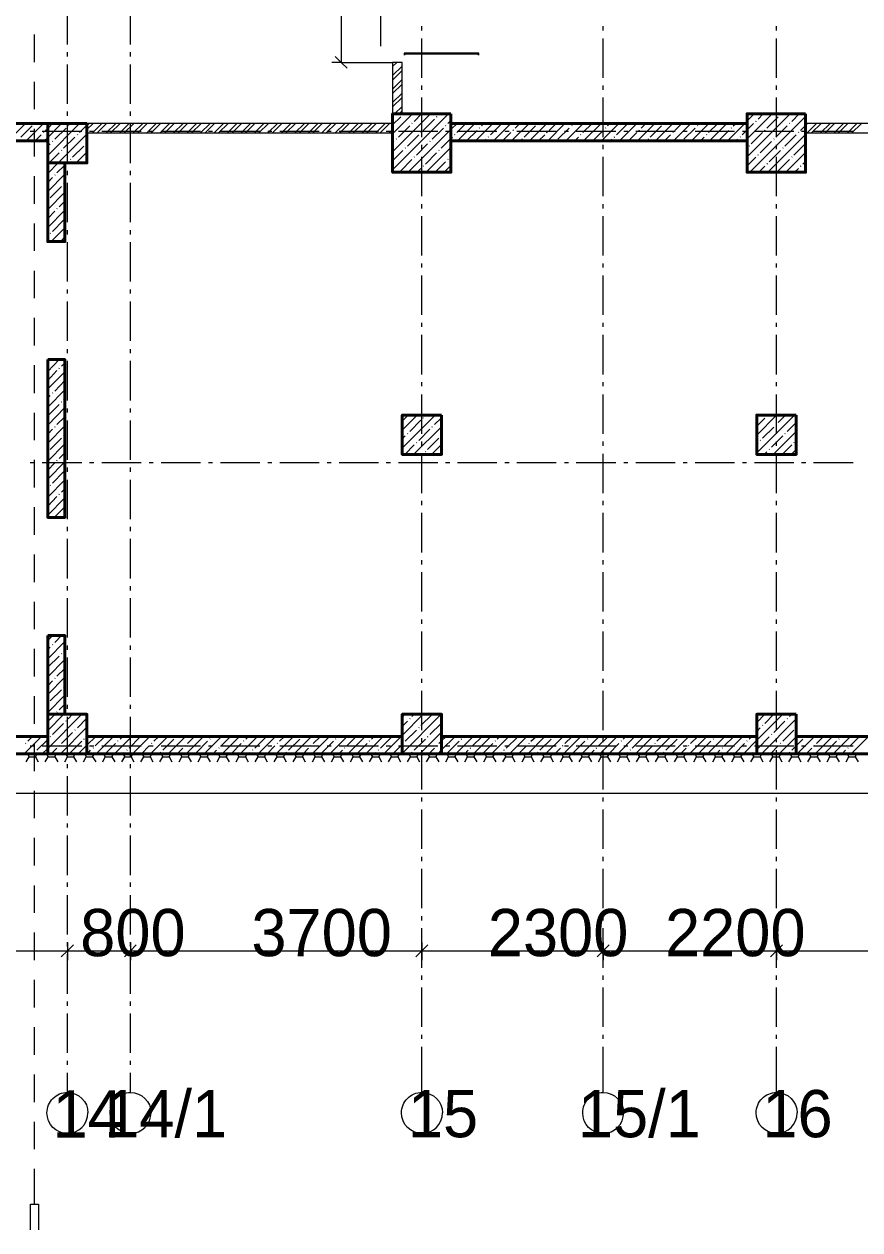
# Model space of a CAD drawing. Header units: millimetres. Extents: x -249154 to 415037, y -45458 to 354837.
# Drawn here: x -182984 to -172370, y -4636 to 10678 of the extents above; entities that cross this region are included whole.
import ezdxf

# ---------------------------------------------------------------- set-up
doc = ezdxf.new("R2010")
doc.units = ezdxf.units.MM

msp = doc.modelspace()

# ---------------------------------------------------------------- linework, layer by layer
at = {"lineweight": 9}
for points in [[(-178957, 11763), (-178957, 10191), (-179076, 10191)], [(-178453, 10399), (-178453, 11403)], [(-182435, 10420), (-182435, 10920)], [(-181635, 10420), (-181635, 10920)], [(-177932, 10598), (-177932, 10653)], [(-175632, 10598), (-175632, 10653)], [(-173429, 10598), (-173429, 10653)], [(-182851, 10195), (-182851, 10547)], [(-177932, 9996), (-177932, 10496)], [(-175632, 9996), (-175632, 10496)], [(-173429, 9996), (-173429, 10496)], [(-182435, 10267), (-182435, 10323)], [(-181635, 10267), (-181635, 10323)], [(-177208, 10284), (-177208, 10310), (-178157, 10310), (-178157, 10284)], [(-178148, 10284), (-178148, 10301), (-177216, 10301), (-177216, 10284)], [(-182435, 9666), (-182435, 10166)], [(-181635, 9666), (-181635, 10166)], [(-178957, 10191), (-178309, 10191)], [(-178305, 10140), (-178250, 10191)], [(-178305, 10026), (-178182, 10145)], [(-178305, 9967), (-178182, 10090)], [(-178305, 9852), (-178182, 9975)], [(-182851, 9598), (-182851, 9945)], [(-178305, 9797), (-178182, 9916)], [(-178305, 9683), (-178182, 9801)], [(-177932, 9844), (-177932, 9899)], [(-175632, 9844), (-175632, 9899)], [(-173429, 9844), (-173429, 9899)], [(-178305, 9628), (-178182, 9746)], [(-177932, 9242), (-177932, 9746)], [(-175632, 9242), (-175632, 9746)], [(-173429, 9242), (-173429, 9746)], [(-182435, 9513), (-182435, 9568)], [(-181635, 9513), (-181635, 9568)], [(-178305, 9513), (-178280, 9539)], [(-178305, 9285), (-178051, 9539)], [(-178305, 9056), (-177822, 9539)], [(-178305, 8827), (-177593, 9539)], [(-178305, 9399), (-178199, 9501)], [(-178280, 9539), (-178182, 9632)], [(-178220, 9539), (-178182, 9577)], [(-178174, 9530), (-178169, 9535)], [(-178030, 9441), (-177936, 9539)], [(-177746, 9501), (-177737, 9505)], [(-177716, 9530), (-177708, 9539)], [(-173823, 9196), (-173802, 9221), (-173484, 9539)], [(-173802, 9450), (-173713, 9539)], [(-173802, 8992), (-173255, 9539)], [(-173768, 8797), (-173060, 9505)], [(-173662, 9471), (-173598, 9539)], [(-173552, 9357), (-173408, 9501)], [(-173378, 9530), (-173374, 9535)], [(-173234, 9441), (-173141, 9539)], [(-183185, 9196), (-182965, 9416)], [(-183024, 9242), (-182880, 9386)], [(-182957, 9196), (-182736, 9416)], [(-182851, 9416), (-182851, 9416)], [(-182851, 8997), (-182851, 9348)], [(-182728, 9196), (-182685, 9238), (-182508, 9416)], [(-182711, 9327), (-182685, 9352), (-182622, 9416)], [(-182685, 9009), (-182279, 9416)], [(-182596, 9217), (-182452, 9357)], [(-182435, 8912), (-182435, 9416)], [(-182423, 9386), (-182419, 9391)], [(-182393, 9416), (-182393, 9416)], [(-182279, 9302), (-182186, 9395)], [(-182186, 9395), (-182164, 9416)], [(-182186, 9340), (-182109, 9416)], [(-182114, 9297), (-181995, 9416)], [(-182058, 9297), (-181936, 9416)], [(-181944, 9297), (-181821, 9416)], [(-181885, 9297), (-181766, 9416)], [(-181770, 9297), (-181652, 9416)], [(-181715, 9297), (-181592, 9416)], [(-181635, 8912), (-181635, 9416)], [(-181601, 9297), (-181478, 9416)], [(-181542, 9297), (-181423, 9416)], [(-181427, 9297), (-181309, 9416)], [(-181372, 9297), (-181254, 9416)], [(-181258, 9297), (-181139, 9416)], [(-181198, 9297), (-181080, 9416)], [(-181088, 9297), (-180965, 9416)], [(-181029, 9297), (-180910, 9416)], [(-180915, 9297), (-180796, 9416)], [(-180860, 9297), (-180737, 9416)], [(-180745, 9297), (-180622, 9416)], [(-180686, 9297), (-180567, 9416)], [(-180571, 9297), (-180453, 9416)], [(-180516, 9297), (-180394, 9416)], [(-180402, 9297), (-180283, 9416)], [(-180343, 9297), (-180224, 9416)], [(-180228, 9297), (-180110, 9416)], [(-180173, 9297), (-180055, 9416)], [(-180059, 9297), (-179940, 9416)], [(-180004, 9297), (-179881, 9416)], [(-179889, 9297), (-179767, 9416)], [(-179830, 9297), (-179712, 9416)], [(-179716, 9297), (-179597, 9416)], [(-179661, 9297), (-179538, 9416)], [(-179546, 9297), (-179423, 9416)], [(-179487, 9297), (-179368, 9416)], [(-179373, 9297), (-179254, 9416)], [(-179318, 9297), (-179199, 9416)], [(-179203, 9297), (-179085, 9416)], [(-179148, 9297), (-179025, 9416)], [(-179034, 9297), (-178911, 9416)], [(-178974, 9297), (-178856, 9416)], [(-178860, 9297), (-178741, 9416)], [(-178805, 9297), (-178682, 9416)], [(-178691, 9297), (-178568, 9416)], [(-178631, 9297), (-178513, 9416)], [(-178517, 9297), (-178398, 9416)], [(-178462, 9297), (-178343, 9416)], [(-178229, 9242), (-178085, 9386)], [(-178106, 8797), (-177564, 9340), (-177483, 9416)], [(-178059, 9416), (-178055, 9420)], [(-177915, 9327), (-177771, 9471)], [(-177801, 9217), (-177657, 9357)], [(-177631, 9386), (-177627, 9391)], [(-177602, 9416), (-177564, 9454)], [(-177487, 9302), (-177373, 9416)], [(-177479, 9196), (-177259, 9416)], [(-177250, 9196), (-177030, 9416)], [(-177204, 9357), (-177199, 9361)], [(-177174, 9386), (-177144, 9416)], [(-177060, 9272), (-176916, 9416)], [(-177021, 9196), (-176801, 9416)], [(-176793, 9196), (-176572, 9416)], [(-176746, 9357), (-176687, 9416)], [(-176632, 9242), (-176488, 9386)], [(-176564, 9196), (-176344, 9416)], [(-176462, 9416), (-176458, 9416)], [(-176335, 9196), (-176115, 9416)], [(-176318, 9327), (-176229, 9416)], [(-176204, 9217), (-176060, 9357)], [(-176106, 9196), (-175886, 9416)], [(-176030, 9386), (-176026, 9391)], [(-176005, 9416), (-176000, 9416)], [(-175890, 9302), (-175772, 9416)], [(-175878, 9196), (-175657, 9416)], [(-175653, 9196), (-175433, 9416)], [(-175602, 9357), (-175598, 9361)], [(-175577, 9386), (-175547, 9416)], [(-175462, 9272), (-175318, 9416)], [(-175424, 9196), (-175204, 9416)], [(-175196, 9196), (-174975, 9416)], [(-175149, 9357), (-175090, 9416)], [(-175035, 9242), (-174891, 9386)], [(-174967, 9196), (-174747, 9416)], [(-174861, 9416), (-174861, 9416)], [(-174738, 9196), (-174518, 9416)], [(-174721, 9327), (-174632, 9416)], [(-174607, 9217), (-174463, 9357)], [(-174509, 9196), (-174289, 9416)], [(-174433, 9386), (-174429, 9391)], [(-174408, 9416), (-174403, 9416)], [(-174293, 9302), (-174175, 9416)], [(-174281, 9196), (-174060, 9416)], [(-174052, 9196), (-173831, 9416)], [(-174005, 9357), (-174001, 9361)], [(-173980, 9386), (-173946, 9416)], [(-173865, 9272), (-173802, 9335), (-173721, 9416)], [(-173692, 9441), (-173687, 9450)], [(-173437, 9242), (-173293, 9386)], [(-173264, 9416), (-173260, 9420)], [(-173124, 9327), (-173060, 9391)], [(-173060, 9391), (-173035, 9416)], [(-173039, 9297), (-172921, 9416)], [(-172984, 9297), (-172861, 9416)], [(-172870, 9297), (-172747, 9416)], [(-172811, 9297), (-172692, 9416)], [(-172696, 9297), (-172578, 9416)], [(-172641, 9297), (-172522, 9416)], [(-172527, 9297), (-172408, 9416)], [(-172472, 9297), (-172349, 9416)], [(-182906, 9319), (-182851, 9319)], [(-182842, 9196), (-182766, 9272)], [(-182753, 9319), (-182249, 9319)], [(-182736, 9302), (-182732, 9306)], [(-182685, 8780), (-182550, 8916), (-182186, 9280)], [(-182622, 9187), (-182618, 9191)], [(-182482, 9102), (-182338, 9242)], [(-182308, 9272), (-182304, 9276)], [(-182152, 9319), (-182097, 9319)], [(-181999, 9319), (-181499, 9319)], [(-181398, 9319), (-181347, 9319)], [(-181245, 9319), (-180745, 9319)], [(-180644, 9319), (-180593, 9319)], [(-180491, 9319), (-179991, 9319)], [(-179889, 9319), (-179839, 9319)], [(-179737, 9319), (-179237, 9319)], [(-179135, 9319), (-179085, 9319)], [(-178983, 9319), (-178483, 9319)], [(-178386, 9319), (-178330, 9319)], [(-178347, 9297), (-178305, 9340)], [(-178258, 9217), (-178254, 9221)], [(-178229, 9319), (-177729, 9319)], [(-178114, 9128), (-177970, 9272)], [(-177945, 9302), (-177941, 9306)], [(-177831, 9187), (-177826, 9191)], [(-177687, 9102), (-177564, 9225), (-177543, 9242)], [(-177631, 9319), (-177576, 9319)], [(-177517, 9272), (-177513, 9276)], [(-177479, 9319), (-176979, 9319)], [(-177365, 9196), (-177229, 9327)], [(-177136, 9196), (-177115, 9217)], [(-177089, 9242), (-177085, 9246)], [(-176907, 9196), (-176801, 9302)], [(-176877, 9319), (-176822, 9319)], [(-176776, 9327), (-176767, 9335)], [(-176725, 9319), (-176225, 9319)], [(-176661, 9217), (-176657, 9221)], [(-176450, 9196), (-176373, 9272)], [(-176348, 9302), (-176339, 9306)], [(-176123, 9319), (-176072, 9319)], [(-175992, 9196), (-175945, 9242)], [(-175971, 9319), (-175471, 9319)], [(-175920, 9272), (-175912, 9276)], [(-175763, 9196), (-175632, 9327)], [(-175539, 9196), (-175518, 9217)], [(-175492, 9242), (-175484, 9246)], [(-175369, 9319), (-175318, 9319)], [(-175310, 9196), (-175204, 9302)], [(-175217, 9319), (-174717, 9319)], [(-175174, 9327), (-175170, 9335)], [(-175060, 9217), (-175056, 9221)], [(-174852, 9196), (-174776, 9272)], [(-174747, 9302), (-174742, 9306)], [(-174615, 9319), (-174564, 9319)], [(-174463, 9319), (-173963, 9319)], [(-174395, 9196), (-174348, 9242)], [(-174319, 9272), (-174314, 9276)], [(-174166, 9196), (-174035, 9327)], [(-173937, 9196), (-173920, 9217)], [(-173891, 9242), (-173887, 9246)], [(-173861, 9319), (-173810, 9319)], [(-173751, 9158), (-173607, 9302)], [(-173709, 9319), (-173209, 9319)], [(-173577, 9327), (-173573, 9335)], [(-173539, 8797), (-173060, 9276)], [(-173463, 9217), (-173459, 9221)], [(-173323, 9128), (-173179, 9272)], [(-173149, 9302), (-173145, 9306)], [(-173111, 9319), (-173056, 9319)], [(-172959, 9319), (-172455, 9319)], [(-182685, 9124), (-182652, 9158)], [(-182681, 8899), (-182664, 8916), (-182537, 9043)], [(-182508, 9073), (-182503, 9077)], [(-182368, 8988), (-182224, 9128)], [(-182321, 8916), (-182186, 9052)], [(-182194, 9158), (-182190, 9162)], [(-178305, 9170), (-178288, 9187)], [(-178305, 8941), (-178174, 9073)], [(-178144, 9102), (-178140, 9107)], [(-178000, 9013), (-177860, 9158)], [(-177932, 9090), (-177932, 9145)], [(-177886, 8899), (-177746, 9043)], [(-177877, 8797), (-177564, 9111)], [(-177716, 9073), (-177712, 9077)], [(-175632, 9090), (-175632, 9145)], [(-173776, 9128), (-173772, 9132)], [(-173637, 9043), (-173493, 9187)], [(-173522, 8929), (-173378, 9073)], [(-173429, 9090), (-173429, 9145)], [(-173349, 9102), (-173344, 9107)], [(-173310, 8797), (-173060, 9047)], [(-173209, 9013), (-173065, 9158)], [(-182567, 8789), (-182465, 8886)], [(-182435, 8916), (-182423, 8929)], [(-182393, 8958), (-182389, 8963)], [(-182207, 8916), (-182186, 8937)], [(-178199, 8814), (-178059, 8958)], [(-178030, 8988), (-178025, 8992)], [(-177932, 8492), (-177932, 8992)], [(-177763, 8797), (-177631, 8929)], [(-177602, 8958), (-177598, 8963)], [(-177572, 8988), (-177564, 8997)], [(-175632, 8492), (-175632, 8992)], [(-173802, 8878), (-173692, 8988)], [(-173662, 9013), (-173658, 9022)], [(-173552, 8899), (-173543, 8908)], [(-173429, 8492), (-173429, 8992)], [(-173408, 8814), (-173264, 8958)], [(-173234, 8988), (-173230, 8992)], [(-173094, 8899), (-173060, 8933)], [(-182851, 8395), (-182851, 8747)], [(-182685, 8552), (-182465, 8772)], [(-182685, 8666), (-182622, 8730)], [(-182596, 8759), (-182588, 8764)], [(-182435, 8759), (-182435, 8814)], [(-181635, 8759), (-181635, 8814)], [(-177992, 8797), (-177945, 8844)], [(-177915, 8874), (-177911, 8878)], [(-177648, 8797), (-177564, 8882)], [(-173654, 8797), (-173577, 8874)], [(-173200, 8797), (-173149, 8844)], [(-173124, 8874), (-173116, 8878)], [(-173086, 8797), (-173060, 8823)], [(-182652, 8471), (-182508, 8615)], [(-182482, 8645), (-182478, 8649)], [(-182435, 8162), (-182435, 8662)], [(-181635, 8162), (-181635, 8662)], [(-191561, 1308), (-191561, 909), (-153874, 909), (-153874, 4565), (-144868, 4565), (-144868, 8564), (-145262, 8564)], [(-182685, 8323), (-182465, 8543)], [(-182681, 8446), (-182677, 8450)], [(-182537, 8357), (-182465, 8429)], [(-182685, 8094), (-182465, 8314)], [(-182685, 8209), (-182596, 8302)], [(-182567, 8331), (-182563, 8336)], [(-177932, 8336), (-177932, 8391)], [(-175632, 8336), (-175632, 8391)], [(-173429, 8336), (-173429, 8391)], [(-182851, 7798), (-182851, 8145)], [(-182622, 8043), (-182482, 8187)], [(-177932, 7738), (-177932, 8238)], [(-175632, 7738), (-175632, 8238)], [(-173429, 7738), (-173429, 8238)], [(-182685, 7984), (-182681, 7988)], [(-182652, 8018), (-182647, 8022)], [(-182639, 7916), (-182465, 8090)], [(-182508, 7929), (-182465, 7976)], [(-182435, 8005), (-182435, 8060)], [(-181635, 8005), (-181635, 8060)], [(-182435, 7408), (-182435, 7908)], [(-181635, 7408), (-181635, 7908)], [(-182851, 7196), (-182851, 7543)], [(-177932, 7586), (-177932, 7637)], [(-175632, 7586), (-175632, 7637)], [(-173429, 7586), (-173429, 7637)], [(-177932, 6984), (-177932, 7484)], [(-175632, 6984), (-175632, 7484)], [(-173429, 6984), (-173429, 7484)], [(-182435, 7255), (-182435, 7306)], [(-181635, 7255), (-181635, 7306)], [(-182435, 6654), (-182435, 7154)], [(-181635, 6654), (-181635, 7154)], [(-182851, 6595), (-182851, 6946)], [(-177932, 6832), (-177932, 6883)], [(-175632, 6832), (-175632, 6883)], [(-173429, 6832), (-173429, 6883)], [(-177932, 6230), (-177932, 6730)], [(-175632, 6230), (-175632, 6730)], [(-173429, 6230), (-173429, 6730)], [(-182435, 6501), (-182435, 6552)], [(-181635, 6501), (-181635, 6552)], [(-182851, 5993), (-182851, 6345)], [(-182685, 6268), (-182541, 6417)], [(-182685, 6383), (-182681, 6391)], [(-182537, 6306), (-182533, 6311)], [(-182508, 6332), (-182465, 6374)], [(-182435, 5900), (-182435, 6400)], [(-181635, 5900), (-181635, 6400)], [(-182685, 6154), (-182567, 6277)], [(-182685, 6044), (-182465, 6260)], [(-182596, 6018), (-182465, 6150)], [(-177932, 6078), (-177932, 6129)], [(-175632, 6078), (-175632, 6129)], [(-173429, 6078), (-173429, 6129)], [(-182685, 5815), (-182465, 6035)], [(-182622, 5989), (-182618, 5997)], [(-177932, 5476), (-177932, 5976)], [(-175632, 5476), (-175632, 5976)], [(-173429, 5476), (-173429, 5976)], [(-182685, 5929), (-182652, 5963)], [(-182681, 5705), (-182537, 5849)], [(-182508, 5879), (-182503, 5883)], [(-182482, 5904), (-182465, 5921)], [(-182851, 5396), (-182851, 5743)], [(-182685, 5586), (-182465, 5807)], [(-182567, 5591), (-182465, 5692)], [(-182435, 5747), (-182435, 5798)], [(-181635, 5747), (-181635, 5798)], [(-178182, 5523), (-177992, 5713)], [(-178182, 5294), (-177763, 5713)], [(-178182, 5637), (-178106, 5713)], [(-177915, 5675), (-177911, 5684)], [(-177886, 5705), (-177877, 5713)], [(-177771, 5591), (-177682, 5679)], [(-173679, 5688), (-173654, 5713)], [(-173679, 5459), (-173429, 5713)], [(-173679, 5235), (-173200, 5713)], [(-173679, 5574), (-173577, 5675)], [(-173552, 5705), (-173543, 5709)], [(-173408, 5620), (-173315, 5713)], [(-182685, 5358), (-182465, 5578)], [(-182685, 5472), (-182622, 5535)], [(-182596, 5561), (-182588, 5569)], [(-182435, 5146), (-182435, 5646)], [(-181635, 5146), (-181635, 5646)], [(-178085, 5506), (-177945, 5650)], [(-178038, 5213), (-177682, 5565)], [(-177970, 5391), (-177831, 5535)], [(-177801, 5561), (-177797, 5569)], [(-173607, 5421), (-173463, 5561)], [(-173437, 5591), (-173429, 5595)], [(-173293, 5506), (-173179, 5620)], [(-182652, 5277), (-182508, 5421)], [(-182482, 5451), (-182478, 5455)], [(-178182, 5408), (-178144, 5451)], [(-178114, 5476), (-178110, 5480)], [(-178000, 5362), (-177996, 5366)], [(-177932, 5324), (-177932, 5379)], [(-177860, 5277), (-177716, 5421)], [(-177687, 5451), (-177682, 5455)], [(-175632, 5324), (-175632, 5379)], [(-173679, 5349), (-173662, 5362)], [(-173637, 5391), (-173632, 5396)], [(-173493, 5307), (-173349, 5451)], [(-173471, 5213), (-173179, 5506)], [(-173429, 5324), (-173429, 5379)], [(-173323, 5476), (-173319, 5480)], [(-173209, 5362), (-173204, 5366)], [(-182685, 5129), (-182465, 5349)], [(-182681, 5247), (-182677, 5252)], [(-182537, 5163), (-182465, 5235)], [(-178148, 5213), (-178030, 5336)], [(-177932, 4722), (-177932, 5222)], [(-177924, 5213), (-177915, 5222)], [(-177886, 5247), (-177881, 5252)], [(-177809, 5213), (-177682, 5341)], [(-177695, 5213), (-177682, 5226)], [(-175632, 4722), (-175632, 5222)], [(-173586, 5213), (-173552, 5247)], [(-173522, 5277), (-173518, 5281)], [(-173429, 4722), (-173429, 5222)], [(-173357, 5213), (-173234, 5336)], [(-173243, 5213), (-173179, 5277)], [(-182906, 5112), (-182851, 5112)], [(-182851, 4794), (-182851, 5146)], [(-182753, 5112), (-182249, 5112)], [(-182685, 4900), (-182465, 5120)], [(-182685, 5014), (-182596, 5108)], [(-182567, 5133), (-182563, 5141)], [(-182152, 5112), (-182097, 5112)], [(-181999, 5112), (-181499, 5112)], [(-181398, 5112), (-181347, 5112)], [(-181245, 5112), (-180745, 5112)], [(-180644, 5112), (-180593, 5112)], [(-180491, 5112), (-179991, 5112)], [(-179889, 5112), (-179839, 5112)], [(-179737, 5112), (-179237, 5112)], [(-179135, 5112), (-179085, 5112)], [(-178983, 5112), (-178483, 5112)], [(-178386, 5112), (-178330, 5112)], [(-178229, 5112), (-177729, 5112)], [(-177631, 5112), (-177576, 5112)], [(-177479, 5112), (-176979, 5112)], [(-176877, 5112), (-176822, 5112)], [(-176725, 5112), (-176225, 5112)], [(-176123, 5112), (-176072, 5112)], [(-175971, 5112), (-175471, 5112)], [(-175369, 5112), (-175318, 5112)], [(-175217, 5112), (-174717, 5112)], [(-174615, 5112), (-174564, 5112)], [(-174463, 5112), (-173963, 5112)], [(-173861, 5112), (-173810, 5112)], [(-173709, 5112), (-173209, 5112)], [(-173111, 5112), (-173056, 5112)], [(-172959, 5112), (-172455, 5112)], [(-182622, 4849), (-182482, 4993)], [(-182435, 4993), (-182435, 5048)], [(-181635, 4993), (-181635, 5048)], [(-182685, 4671), (-182465, 4892)], [(-182685, 4786), (-182681, 4794)], [(-182652, 4820), (-182647, 4824)], [(-182508, 4735), (-182465, 4777)], [(-182435, 4392), (-182435, 4892)], [(-181635, 4392), (-181635, 4892)], [(-182685, 4557), (-182567, 4680)], [(-182685, 4442), (-182465, 4663)], [(-182537, 4705), (-182533, 4714)], [(-177932, 4570), (-177932, 4625)], [(-175632, 4570), (-175632, 4625)], [(-173429, 4570), (-173429, 4625)], [(-182851, 4193), (-182851, 4544)], [(-182596, 4421), (-182465, 4548)], [(-177932, 3968), (-177932, 4472)], [(-175632, 3968), (-175632, 4472)], [(-173429, 3968), (-173429, 4472)], [(-182491, 4413), (-182465, 4434)], [(-182435, 4239), (-182435, 4294)], [(-181635, 4239), (-181635, 4294)], [(-182435, 3638), (-182435, 4142)], [(-181635, 3638), (-181635, 4142)], [(-182851, 3591), (-182851, 3943)], [(-177932, 3815), (-177932, 3871)], [(-175632, 3815), (-175632, 3871)], [(-173429, 3815), (-173429, 3871)], [(-177932, 3218), (-177932, 3718)], [(-175632, 3218), (-175632, 3718)], [(-173429, 3218), (-173429, 3718)], [(-182435, 3485), (-182435, 3540)], [(-181635, 3485), (-181635, 3540)], [(-182435, 2888), (-182435, 3388)], [(-181635, 2888), (-181635, 3388)], [(-182851, 2994), (-182851, 3341)], [(-177932, 3061), (-177932, 3116)], [(-175632, 3061), (-175632, 3116)], [(-173429, 3061), (-173429, 3116)], [(-182685, 2845), (-182622, 2913)], [(-182596, 2824), (-182508, 2913)], [(-177932, 2464), (-177932, 2964)], [(-175632, 2464), (-175632, 2964)], [(-173429, 2464), (-173429, 2964)], [(-182685, 2617), (-182465, 2837)], [(-182685, 2731), (-182652, 2765)], [(-182622, 2795), (-182618, 2799)], [(-182435, 2731), (-182435, 2786)], [(-181635, 2731), (-181635, 2786)], [(-182851, 2392), (-182851, 2744)], [(-182685, 2388), (-182465, 2608)], [(-182681, 2511), (-182537, 2650)], [(-182508, 2680), (-182503, 2684)], [(-182482, 2710), (-182465, 2723)], [(-182435, 2134), (-182435, 2634)], [(-181635, 2134), (-181635, 2634)], [(-182567, 2396), (-182465, 2494)], [(-182685, 2163), (-182465, 2384)], [(-182685, 2273), (-182622, 2337)], [(-182596, 2367), (-182588, 2371)], [(-177932, 2312), (-177932, 2362)], [(-175632, 2312), (-175632, 2362)], [(-173429, 2312), (-173429, 2362)], [(-182685, 1935), (-182465, 2155)], [(-182652, 2083), (-182508, 2223)], [(-182482, 2252), (-182478, 2257)], [(-177932, 1710), (-177932, 2210)], [(-175632, 1710), (-175632, 2210)], [(-173429, 1710), (-173429, 2210)], [(-182851, 1791), (-182851, 2142)], [(-182681, 2053), (-182677, 2057)], [(-182537, 1968), (-182465, 2040)], [(-182435, 1981), (-182435, 2032)], [(-181635, 1981), (-181635, 2032)], [(-182753, 1409), (-182685, 1477), (-182253, 1913)], [(-182685, 1706), (-182478, 1913), (-182465, 1926)], [(-182685, 1820), (-182596, 1909)], [(-182567, 1939), (-182563, 1943)], [(-182435, 1380), (-182435, 1879)], [(-182423, 1854), (-182368, 1913)], [(-182308, 1740), (-182186, 1863)], [(-181635, 1380), (-181635, 1879)], [(-178186, 1409), (-178182, 1413), (-177687, 1913)], [(-178182, 1871), (-178144, 1913)], [(-178182, 1642), (-177915, 1913)], [(-178085, 1854), (-178081, 1858)], [(-178059, 1884), (-178030, 1913)], [(-177945, 1769), (-177801, 1909)], [(-173848, 1409), (-173679, 1583), (-173349, 1913)], [(-173679, 1807), (-173577, 1913)], [(-173620, 1409), (-173179, 1854)], [(-173577, 1795), (-173463, 1913)], [(-173293, 1854), (-173289, 1858)], [(-173264, 1884), (-173234, 1913)], [(-182622, 1655), (-182482, 1795)], [(-182524, 1409), (-182186, 1748)], [(-182452, 1824), (-182448, 1829)], [(-182338, 1710), (-182334, 1714)], [(-178182, 1757), (-178114, 1824)], [(-178144, 1570), (-178000, 1710)], [(-177970, 1740), (-177966, 1744)], [(-177958, 1409), (-177682, 1685)], [(-177831, 1655), (-177687, 1795)], [(-173679, 1693), (-173637, 1740)], [(-173607, 1769), (-173603, 1774)], [(-173463, 1680), (-173323, 1824)], [(-173349, 1570), (-173209, 1710)], [(-182982, 1409), (-182762, 1630)], [(-182965, 1541), (-182961, 1545)], [(-182935, 1570), (-182876, 1630)], [(-182851, 1189), (-182851, 1541)], [(-182821, 1456), (-182685, 1591), (-182681, 1596)], [(-182652, 1625), (-182647, 1630)], [(-182508, 1541), (-182368, 1680)], [(-182393, 1426), (-182253, 1570)], [(-182296, 1409), (-182186, 1519), (-182075, 1630)], [(-182224, 1596), (-182219, 1600)], [(-182194, 1625), (-182186, 1634)], [(-182080, 1511), (-181961, 1630)], [(-182067, 1409), (-181847, 1630)], [(-181953, 1409), (-181825, 1541)], [(-181838, 1409), (-181618, 1630)], [(-181796, 1570), (-181792, 1574)], [(-181766, 1596), (-181732, 1630)], [(-181652, 1481), (-181512, 1625)], [(-181609, 1409), (-181389, 1630)], [(-181381, 1409), (-181160, 1630)], [(-181368, 1541), (-181364, 1545)], [(-181338, 1570), (-181275, 1630)], [(-181224, 1456), (-181084, 1596)], [(-181156, 1409), (-180936, 1630)], [(-181054, 1625), (-181050, 1630)], [(-180927, 1409), (-180707, 1630)], [(-180910, 1541), (-180821, 1630)], [(-180796, 1426), (-180656, 1570)], [(-180699, 1409), (-180478, 1630)], [(-180627, 1596), (-180622, 1600)], [(-180597, 1625), (-180593, 1630)], [(-180483, 1511), (-180364, 1630)], [(-180470, 1409), (-180250, 1630)], [(-180355, 1409), (-180228, 1541)], [(-180241, 1409), (-180021, 1630)], [(-180199, 1570), (-180194, 1574)], [(-180169, 1596), (-180135, 1630)], [(-180055, 1481), (-179911, 1625)], [(-180012, 1409), (-179792, 1630)], [(-179784, 1409), (-179563, 1630)], [(-179771, 1541), (-179767, 1545)], [(-179741, 1570), (-179678, 1630)], [(-179627, 1456), (-179483, 1596)], [(-179555, 1409), (-179334, 1630)], [(-179457, 1625), (-179453, 1630)], [(-179326, 1409), (-179106, 1630)], [(-179313, 1541), (-179220, 1630)], [(-179199, 1426), (-179055, 1570)], [(-179101, 1409), (-178881, 1630)], [(-179029, 1596), (-179025, 1600)], [(-179000, 1625), (-178996, 1630)], [(-178885, 1511), (-178767, 1630)], [(-178873, 1409), (-178652, 1630)], [(-178758, 1409), (-178627, 1541)], [(-178644, 1409), (-178424, 1630)], [(-178602, 1570), (-178597, 1574)], [(-178572, 1596), (-178538, 1630)], [(-178458, 1481), (-178314, 1625)], [(-178415, 1409), (-178195, 1630)], [(-178174, 1541), (-178169, 1545)], [(-178030, 1456), (-177886, 1596)], [(-177932, 1558), (-177932, 1608)], [(-177860, 1625), (-177852, 1630)], [(-177729, 1409), (-177682, 1460), (-177509, 1630)], [(-177716, 1541), (-177682, 1574), (-177623, 1630)], [(-177602, 1426), (-177458, 1570)], [(-177500, 1409), (-177280, 1630)], [(-177432, 1596), (-177424, 1600)], [(-177403, 1625), (-177394, 1630)], [(-177288, 1511), (-177165, 1630)], [(-177276, 1409), (-177055, 1630)], [(-177161, 1409), (-177030, 1541)], [(-177047, 1409), (-176827, 1630)], [(-177000, 1570), (-176996, 1574)], [(-176975, 1596), (-176941, 1630)], [(-176860, 1481), (-176716, 1625)], [(-176818, 1409), (-176598, 1630)], [(-176589, 1409), (-176369, 1630)], [(-176572, 1541), (-176568, 1545)], [(-176547, 1570), (-176483, 1630)], [(-176433, 1456), (-176289, 1596)], [(-176361, 1409), (-176140, 1630)], [(-176259, 1625), (-176255, 1630)], [(-176132, 1409), (-175912, 1630)], [(-176119, 1541), (-176026, 1630)], [(-176005, 1426), (-175861, 1570)], [(-175903, 1409), (-175683, 1630)], [(-175831, 1596), (-175827, 1600)], [(-175806, 1625), (-175797, 1630)], [(-175691, 1511), (-175568, 1630)], [(-175674, 1409), (-175454, 1630)], [(-175632, 1558), (-175632, 1608)], [(-175560, 1409), (-175433, 1541)], [(-175446, 1409), (-175229, 1630)], [(-175403, 1570), (-175399, 1574)], [(-175378, 1596), (-175340, 1630)], [(-175263, 1481), (-175119, 1625)], [(-175221, 1409), (-175001, 1630)], [(-174992, 1409), (-174772, 1630)], [(-174975, 1541), (-174971, 1545)], [(-174950, 1570), (-174886, 1630)], [(-174835, 1456), (-174691, 1596)], [(-174763, 1409), (-174543, 1630)], [(-174662, 1625), (-174658, 1630)], [(-174535, 1409), (-174314, 1630)], [(-174522, 1541), (-174429, 1630)], [(-174408, 1426), (-174264, 1570)], [(-174306, 1409), (-174086, 1630)], [(-174234, 1596), (-174230, 1600)], [(-174204, 1625), (-174200, 1630)], [(-174094, 1511), (-173971, 1630)], [(-174077, 1409), (-173857, 1630)], [(-173963, 1409), (-173836, 1541)], [(-173806, 1570), (-173802, 1574)], [(-173776, 1596), (-173743, 1630)], [(-173662, 1481), (-173522, 1625)], [(-173493, 1655), (-173488, 1659)], [(-173429, 1558), (-173429, 1608)], [(-173395, 1409), (-173179, 1625), (-173175, 1630)], [(-173378, 1541), (-173374, 1545)], [(-173234, 1456), (-173179, 1511), (-173094, 1596)], [(-173166, 1409), (-172946, 1630)], [(-173065, 1625), (-173060, 1630)], [(-172938, 1409), (-172717, 1630)], [(-172921, 1541), (-172832, 1630)], [(-172806, 1426), (-172666, 1570)], [(-172709, 1409), (-172489, 1630)], [(-172637, 1596), (-172633, 1600)], [(-172607, 1625), (-172603, 1630)], [(-172493, 1511), (-172374, 1630)], [(-172480, 1409), (-172260, 1630)], [(-182940, 1409), (-182918, 1371), (-182838, 1371), (-182804, 1308)], [(-182906, 1511), (-182851, 1511)], [(-182851, 1426), (-182846, 1430)], [(-182838, 1371), (-182817, 1409)], [(-182753, 1511), (-182249, 1511)], [(-182698, 1409), (-182677, 1371), (-182596, 1371), (-182558, 1308)], [(-182639, 1409), (-182567, 1481)], [(-182596, 1371), (-182575, 1409)], [(-182537, 1511), (-182533, 1515)], [(-182457, 1409), (-182435, 1371), (-182355, 1371), (-182317, 1308)], [(-182355, 1371), (-182334, 1409)], [(-182215, 1409), (-182194, 1371), (-182114, 1371), (-182075, 1308)], [(-182181, 1409), (-182139, 1456)], [(-182152, 1511), (-182097, 1511)], [(-182114, 1371), (-182092, 1409)], [(-182109, 1481), (-182105, 1486)], [(-181999, 1511), (-181499, 1511)], [(-181974, 1409), (-181953, 1371), (-181872, 1371), (-181834, 1308)], [(-181872, 1371), (-181847, 1409)], [(-181732, 1409), (-181707, 1371), (-181626, 1371), (-181592, 1308)], [(-181724, 1409), (-181711, 1426)], [(-181681, 1456), (-181677, 1460)], [(-181626, 1371), (-181605, 1409)], [(-181495, 1409), (-181398, 1511)], [(-181487, 1409), (-181465, 1371), (-181385, 1371), (-181351, 1308)], [(-181398, 1511), (-181347, 1511)], [(-181385, 1371), (-181364, 1409)], [(-181254, 1426), (-181249, 1430)], [(-181245, 1511), (-180745, 1511)], [(-181245, 1409), (-181224, 1371), (-181143, 1371), (-181110, 1308)], [(-181143, 1371), (-181122, 1409)], [(-181042, 1409), (-180970, 1481)], [(-181004, 1409), (-180982, 1371), (-180902, 1371), (-180864, 1308)], [(-180940, 1511), (-180936, 1515)], [(-180902, 1371), (-180881, 1409)], [(-180762, 1409), (-180741, 1371), (-180660, 1371), (-180622, 1308)], [(-180660, 1371), (-180639, 1409)], [(-180644, 1511), (-180593, 1511)], [(-180584, 1409), (-180542, 1456)], [(-180521, 1409), (-180499, 1371), (-180419, 1371), (-180381, 1308)], [(-180512, 1481), (-180508, 1486)], [(-180491, 1511), (-179991, 1511)], [(-180419, 1371), (-180394, 1409)], [(-180279, 1409), (-180258, 1371), (-180173, 1371), (-180139, 1308)], [(-180173, 1371), (-180152, 1409)], [(-180127, 1409), (-180114, 1426)], [(-180084, 1456), (-180080, 1460)], [(-180038, 1409), (-180012, 1371), (-179932, 1371), (-179898, 1308)], [(-179932, 1371), (-179911, 1409)], [(-179898, 1409), (-179800, 1511)], [(-179889, 1511), (-179839, 1511)], [(-179792, 1409), (-179771, 1371), (-179690, 1371), (-179656, 1308)], [(-179737, 1511), (-179237, 1511)], [(-179690, 1371), (-179669, 1409)], [(-179656, 1426), (-179652, 1430)], [(-179551, 1409), (-179529, 1371), (-179449, 1371), (-179415, 1308)], [(-179449, 1371), (-179428, 1409)], [(-179440, 1409), (-179373, 1481)], [(-179343, 1511), (-179339, 1515)], [(-179309, 1409), (-179288, 1371), (-179207, 1371), (-179169, 1308)], [(-179207, 1371), (-179186, 1409)], [(-179135, 1511), (-179085, 1511)], [(-179068, 1409), (-179046, 1371), (-178966, 1371), (-178928, 1308)], [(-178987, 1409), (-178941, 1456)], [(-178983, 1511), (-178483, 1511)], [(-178966, 1371), (-178945, 1409)], [(-178915, 1481), (-178911, 1486)], [(-178826, 1409), (-178805, 1371), (-178724, 1371), (-178686, 1308)], [(-178724, 1371), (-178699, 1409)], [(-178585, 1409), (-178559, 1371), (-178479, 1371), (-178445, 1308)], [(-178530, 1409), (-178513, 1426)], [(-178487, 1456), (-178483, 1460)], [(-178479, 1371), (-178458, 1409)], [(-178386, 1511), (-178330, 1511)], [(-178339, 1409), (-178318, 1371), (-178237, 1371), (-178203, 1308)], [(-178301, 1409), (-178199, 1511)], [(-178237, 1371), (-178216, 1409)], [(-178229, 1511), (-177729, 1511)], [(-178097, 1409), (-178076, 1371), (-177996, 1371), (-177962, 1308)], [(-178059, 1426), (-178055, 1430)], [(-177996, 1371), (-177975, 1409)], [(-177932, 956), (-177932, 1456)], [(-177856, 1409), (-177835, 1371), (-177754, 1371), (-177716, 1308)], [(-177843, 1409), (-177771, 1481)], [(-177754, 1371), (-177733, 1409)], [(-177746, 1511), (-177737, 1515)], [(-177631, 1511), (-177576, 1511)], [(-177615, 1409), (-177593, 1371), (-177513, 1371), (-177475, 1308)], [(-177513, 1371), (-177492, 1409)], [(-177479, 1511), (-176979, 1511)], [(-177386, 1409), (-177343, 1456)], [(-177373, 1409), (-177352, 1371), (-177271, 1371), (-177233, 1308)], [(-177318, 1481), (-177310, 1486)], [(-177271, 1371), (-177250, 1409)], [(-177132, 1409), (-177110, 1371), (-177030, 1371), (-176992, 1308)], [(-177030, 1371), (-177004, 1409)], [(-176932, 1409), (-176916, 1426)], [(-176890, 1456), (-176882, 1460)], [(-176890, 1409), (-176865, 1371), (-176784, 1371), (-176750, 1308)], [(-176877, 1511), (-176822, 1511)], [(-176784, 1371), (-176763, 1409)], [(-176725, 1511), (-176225, 1511)], [(-176704, 1409), (-176602, 1511)], [(-176644, 1409), (-176623, 1371), (-176543, 1371), (-176509, 1308)], [(-176543, 1371), (-176522, 1409)], [(-176462, 1426), (-176454, 1430)], [(-176403, 1409), (-176382, 1371), (-176301, 1371), (-176267, 1308)], [(-176301, 1371), (-176280, 1409)], [(-176246, 1409), (-176174, 1481)], [(-176161, 1409), (-176140, 1371), (-176060, 1371), (-176022, 1308)], [(-176145, 1511), (-176140, 1515)], [(-176123, 1511), (-176072, 1511)], [(-176060, 1371), (-176039, 1409)], [(-175971, 1511), (-175471, 1511)], [(-175920, 1409), (-175899, 1371), (-175818, 1371), (-175780, 1308)], [(-175818, 1371), (-175797, 1409)], [(-175789, 1409), (-175746, 1456)], [(-175717, 1481), (-175712, 1486)], [(-175679, 1409), (-175657, 1371), (-175577, 1371), (-175539, 1308)], [(-175632, 956), (-175632, 1456)], [(-175577, 1371), (-175551, 1409)], [(-175437, 1409), (-175416, 1371), (-175331, 1371), (-175297, 1308)], [(-175369, 1511), (-175318, 1511)], [(-175335, 1409), (-175318, 1426)], [(-175331, 1371), (-175310, 1409)], [(-175289, 1456), (-175285, 1460)], [(-175217, 1511), (-174717, 1511)], [(-175196, 1409), (-175170, 1371), (-175090, 1371), (-175056, 1308)], [(-175107, 1409), (-175005, 1511)], [(-175090, 1371), (-175068, 1409)], [(-174950, 1409), (-174929, 1371), (-174848, 1371), (-174814, 1308)], [(-174861, 1426), (-174857, 1430)], [(-174848, 1371), (-174827, 1409)], [(-174708, 1409), (-174687, 1371), (-174607, 1371), (-174573, 1308)], [(-174649, 1409), (-174577, 1481)], [(-174615, 1511), (-174564, 1511)], [(-174607, 1371), (-174586, 1409)], [(-174547, 1511), (-174543, 1515)], [(-174467, 1409), (-174446, 1371), (-174365, 1371), (-174327, 1308)], [(-174463, 1511), (-173963, 1511)], [(-174365, 1371), (-174344, 1409)], [(-174225, 1409), (-174204, 1371), (-174124, 1371), (-174086, 1308)], [(-174192, 1409), (-174149, 1456)], [(-174124, 1371), (-174103, 1409)], [(-174120, 1481), (-174115, 1486)], [(-173984, 1409), (-173963, 1371), (-173882, 1371), (-173844, 1308)], [(-173882, 1371), (-173857, 1409)], [(-173861, 1511), (-173810, 1511)], [(-173743, 1409), (-173717, 1371), (-173637, 1371), (-173603, 1308)], [(-173734, 1409), (-173721, 1426)], [(-173709, 1511), (-173209, 1511)], [(-173692, 1456), (-173687, 1460)], [(-173637, 1371), (-173615, 1409)], [(-173505, 1409), (-173408, 1511)], [(-173497, 1409), (-173476, 1371), (-173395, 1371), (-173361, 1308)], [(-173429, 956), (-173429, 1456)], [(-173395, 1371), (-173374, 1409)], [(-173264, 1426), (-173260, 1430)], [(-173255, 1409), (-173234, 1371), (-173154, 1371), (-173120, 1308)], [(-173154, 1371), (-173132, 1409)], [(-173111, 1511), (-173056, 1511)], [(-173052, 1409), (-172980, 1481)], [(-173014, 1409), (-172993, 1371), (-172912, 1371), (-172874, 1308)], [(-172959, 1511), (-172455, 1511)], [(-172950, 1511), (-172946, 1515)], [(-172912, 1371), (-172891, 1409)], [(-172772, 1409), (-172751, 1371), (-172671, 1371), (-172633, 1308)], [(-172671, 1371), (-172650, 1409)], [(-172594, 1409), (-172552, 1456)], [(-172531, 1409), (-172510, 1371), (-172429, 1371), (-172391, 1308)], [(-172522, 1481), (-172518, 1486)], [(-172429, 1371), (-172408, 1409)], [(-182957, 1308), (-182918, 1371)], [(-182715, 1308), (-182677, 1371)], [(-182469, 1308), (-182435, 1371)], [(-182435, 1227), (-182435, 1278)], [(-182228, 1308), (-182194, 1371)], [(-181986, 1308), (-181953, 1371)], [(-181745, 1308), (-181707, 1371)], [(-181635, 1227), (-181635, 1278)], [(-181503, 1308), (-181465, 1371)], [(-181262, 1308), (-181224, 1371)], [(-181016, 1308), (-180982, 1371)], [(-180775, 1308), (-180741, 1371)], [(-180533, 1308), (-180499, 1371)], [(-180292, 1308), (-180258, 1371)], [(-180050, 1308), (-180012, 1371)], [(-179809, 1308), (-179771, 1371)], [(-179567, 1308), (-179529, 1371)], [(-179322, 1308), (-179288, 1371)], [(-179080, 1308), (-179046, 1371)], [(-178839, 1308), (-178805, 1371)], [(-178597, 1308), (-178559, 1371)], [(-178356, 1308), (-178318, 1371)], [(-178114, 1308), (-178076, 1371)], [(-177873, 1308), (-177835, 1371)], [(-177627, 1308), (-177593, 1371)], [(-177386, 1308), (-177352, 1371)], [(-177144, 1308), (-177110, 1371)], [(-176903, 1308), (-176865, 1371)], [(-176661, 1308), (-176623, 1371)], [(-176420, 1308), (-176382, 1371)], [(-176174, 1308), (-176140, 1371)], [(-175933, 1308), (-175899, 1371)], [(-175691, 1308), (-175657, 1371)], [(-175450, 1308), (-175416, 1371)], [(-175208, 1308), (-175170, 1371)], [(-174967, 1308), (-174929, 1371)], [(-174725, 1308), (-174687, 1371)], [(-174480, 1308), (-174446, 1371)], [(-174238, 1308), (-174204, 1371)], [(-173997, 1308), (-173963, 1371)], [(-173755, 1308), (-173717, 1371)], [(-173514, 1308), (-173476, 1371)], [(-173272, 1308), (-173234, 1371)], [(-173031, 1308), (-172993, 1371)], [(-172785, 1308), (-172751, 1371)], [(-172544, 1308), (-172510, 1371)], [(-182435, 626), (-182435, 1125)], [(-181635, 626), (-181635, 1125)], [(-182851, 592), (-182851, 939)], [(-177932, 803), (-177932, 854)], [(-175632, 803), (-175632, 854)], [(-173429, 803), (-173429, 854)], [(-177932, 202), (-177932, 702)], [(-175632, 202), (-175632, 702)], [(-173429, 202), (-173429, 702)], [(-182435, 473), (-182435, 524)], [(-181635, 473), (-181635, 524)], [(-182851, -10), (-182851, 342)], [(-182435, -129), (-182435, 371)], [(-181635, -129), (-181635, 371)], [(-177932, 49), (-177932, 104)], [(-175632, 49), (-175632, 104)], [(-173429, 49), (-173429, 104)], [(-177932, -552), (-177932, -52)], [(-175632, -552), (-175632, -52)], [(-173429, -552), (-173429, -52)], [(-182851, -611), (-182851, -260)], [(-182435, -281), (-182435, -226)], [(-181635, -281), (-181635, -226)], [(-182435, -883), (-182435, -383)], [(-181635, -883), (-181635, -383)], [(-177932, -705), (-177932, -650)], [(-175632, -705), (-175632, -650)], [(-173429, -705), (-173429, -650)], [(-182851, -1209), (-182851, -861)], [(-177932, -1306), (-177932, -802)], [(-175632, -1306), (-175632, -802)], [(-173429, -1306), (-173429, -802)], [(-182435, -1035), (-182435, -980)], [(-182435, -984), (-182435, -1090), (-182435, -1209)], [(-181635, -1035), (-181635, -980)], [(-181635, -984), (-181635, -1090), (-181635, -1209)], [(-177932, -984), (-177932, -1090), (-177932, -1209)], [(-175632, -984), (-175632, -1090), (-175632, -1209)], [(-173429, -984), (-173429, -1090), (-173429, -1209)], [(-230141, -1090), (-226417, -1090), (-222113, -1090), (-217610, -1090), (-216110, -1090), (-213107, -1090), (-211607, -1090), (-207904, -1090), (-204202, -1090), (-200499, -1090), (-196797, -1090), (-191794, -1090), (-191340, -1090), (-187739, -1090), (-186939, -1090), (-182435, -1090), (-181635, -1090), (-177932, -1090), (-175632, -1090), (-173429, -1090), (-169629, -1090)], [(-182435, -1637), (-182435, -1133)], [(-181635, -1637), (-181635, -1133)], [(-182851, -1810), (-182851, -1459)], [(-177932, -1459), (-177932, -1404)], [(-175632, -1459), (-175632, -1404)], [(-173429, -1459), (-173429, -1404)], [(-177932, -2056), (-177932, -1556)], [(-175632, -2056), (-175632, -1556)], [(-173429, -2056), (-173429, -1556)], [(-182435, -1789), (-182435, -1734)], [(-181635, -1789), (-181635, -1734)], [(-182435, -2387), (-182435, -1887)], [(-181635, -2387), (-181635, -1887)], [(-182851, -2412), (-182851, -2060)], [(-177932, -2209), (-177932, -2158)], [(-175632, -2209), (-175632, -2158)], [(-173429, -2209), (-173429, -2158)], [(-182435, -2539), (-182435, -2488)], [(-181635, -2539), (-181635, -2488)], [(-182851, -3013), (-182851, -2662)], [(-182851, -3611), (-182851, -3263)], [(-182851, -4310), (-182851, -3861)], [(-182901, -4636), (-182901, -4310), (-182800, -4310), (-182800, -4636)]]:
    msp.add_lwpolyline(points, dxfattribs=at)
at = {"lineweight": 18}
for points in [[(-178881, 10119), (-178957, 10191), (-179034, 10267)], [(-182359, -1014), (-182435, -1090), (-182512, -1166)], [(-181559, -1014), (-181635, -1090), (-181711, -1166)], [(-177856, -1014), (-177932, -1090), (-178009, -1166)], [(-175556, -1014), (-175632, -1090), (-175708, -1166)], [(-173353, -1014), (-173429, -1090), (-173505, -1166)]]:
    msp.add_lwpolyline(points, dxfattribs=at)
at = {"lineweight": 9}
for points in [[(-178305, 10191), (-178305, 9539), (-178182, 9539), (-178182, 10191)], [(-182186, 9297), (-178305, 9297), (-178305, 9416), (-182186, 9416)], [(-173060, 9297), (-170879, 9297), (-170879, 9416), (-173060, 9416)]]:
    msp.add_lwpolyline(points, close=True, dxfattribs=at)
at = {"lineweight": 40}
for points in [[(-177564, 9539), (-178305, 9539), (-178305, 8797), (-177564, 8797)], [(-173060, 9539), (-173802, 9539), (-173802, 8797), (-173060, 8797)], [(-182685, 9416), (-186570, 9416), (-186570, 9196), (-182685, 9196)], [(-182186, 9416), (-182685, 9416), (-182685, 8916), (-182186, 8916)], [(-173802, 9416), (-177564, 9416), (-177564, 9196), (-173802, 9196)], [(-182685, 8916), (-182685, 7916), (-182465, 7916), (-182465, 8916)], [(-182685, 6417), (-182685, 4413), (-182465, 4413), (-182465, 6417)], [(-177682, 5713), (-178182, 5713), (-178182, 5213), (-177682, 5213)], [(-173179, 5713), (-173679, 5713), (-173679, 5213), (-173179, 5213)], [(-182685, 2913), (-182685, 1913), (-182465, 1913), (-182465, 2913)], [(-182186, 1409), (-182186, 1913), (-182685, 1913), (-182685, 1409)], [(-177682, 1409), (-177682, 1913), (-178182, 1913), (-178182, 1409)], [(-173179, 1913), (-173679, 1913), (-173679, 1409), (-173179, 1409)], [(-186570, 1409), (-182685, 1409), (-182685, 1630), (-186570, 1630)], [(-182186, 1409), (-178182, 1409), (-178182, 1630), (-182186, 1630)], [(-177682, 1409), (-173679, 1409), (-173679, 1630), (-177682, 1630)], [(-173179, 1409), (-169176, 1409), (-169176, 1630), (-173179, 1630)]]:
    msp.add_lwpolyline(points, close=True, dxfattribs=at)
at = {"lineweight": 9}
for points in [[(-178191, -3149, -0.418033), (-177932, -2891), (-177932, -2310)], [(-175890, -3149, -0.418033), (-175632, -2891), (-175632, -2310)], [(-173687, -3149, -0.418033), (-173429, -2891), (-173429, -2310)], [(-182694, -3149, -0.418033), (-182435, -2891), (-182435, -2641)], [(-181893, -3149, -0.418033), (-181635, -2891), (-181635, -2641)]]:
    msp.add_lwpolyline(points, format="xyb", dxfattribs=at)
for centre in [(-182437, -3148), (-181636, -3148), (-177934, -3148), (-175633, -3148), (-173430, -3148)]:
    msp.add_arc(centre, 264, 270.2862, 359.7138, dxfattribs=at)
for points in [[(-182435, -2891), (-182291, -2891), (-182173, -3005), (-182173, -3149)], [(-181635, -2891), (-181491, -2891), (-181372, -3005), (-181372, -3149)], [(-177932, -2891), (-177788, -2891), (-177670, -3005), (-177670, -3149)], [(-175632, -2891), (-175488, -2891), (-175369, -3005), (-175369, -3149)], [(-173429, -2891), (-173285, -2891), (-173166, -3005), (-173166, -3149)], [(-182435, -3412), (-182580, -3412), (-182694, -3293), (-182694, -3149)], [(-181635, -3412), (-181779, -3412), (-181893, -3293), (-181893, -3149)], [(-177932, -3412), (-178076, -3412), (-178191, -3293), (-178191, -3149)], [(-175632, -3412), (-175776, -3412), (-175890, -3293), (-175890, -3149)], [(-173429, -3412), (-173573, -3412), (-173687, -3293), (-173687, -3149)]]:
    msp.add_open_spline(points, degree=3, dxfattribs=at)

# ---------------------------------------------------------------- texts
at = {"char_height": 600, "attachment_point": 4, "style": ''}
for s, insert in [('800', (-182272, -864)), ('3700', (-180098, -864)), ('2300', (-177095, -864)), ('2200', (-174845, -864)), ('14', (-182623, -3164)), ('14/1', (-181967, -3164)), ('15', (-178111, -3164)), ('15/1', (-175951, -3164)), ('16', (-173608, -3164))]:
    msp.add_mtext(s, dxfattribs=dict(at, insert=insert))

doc.saveas('drawing.dxf')
